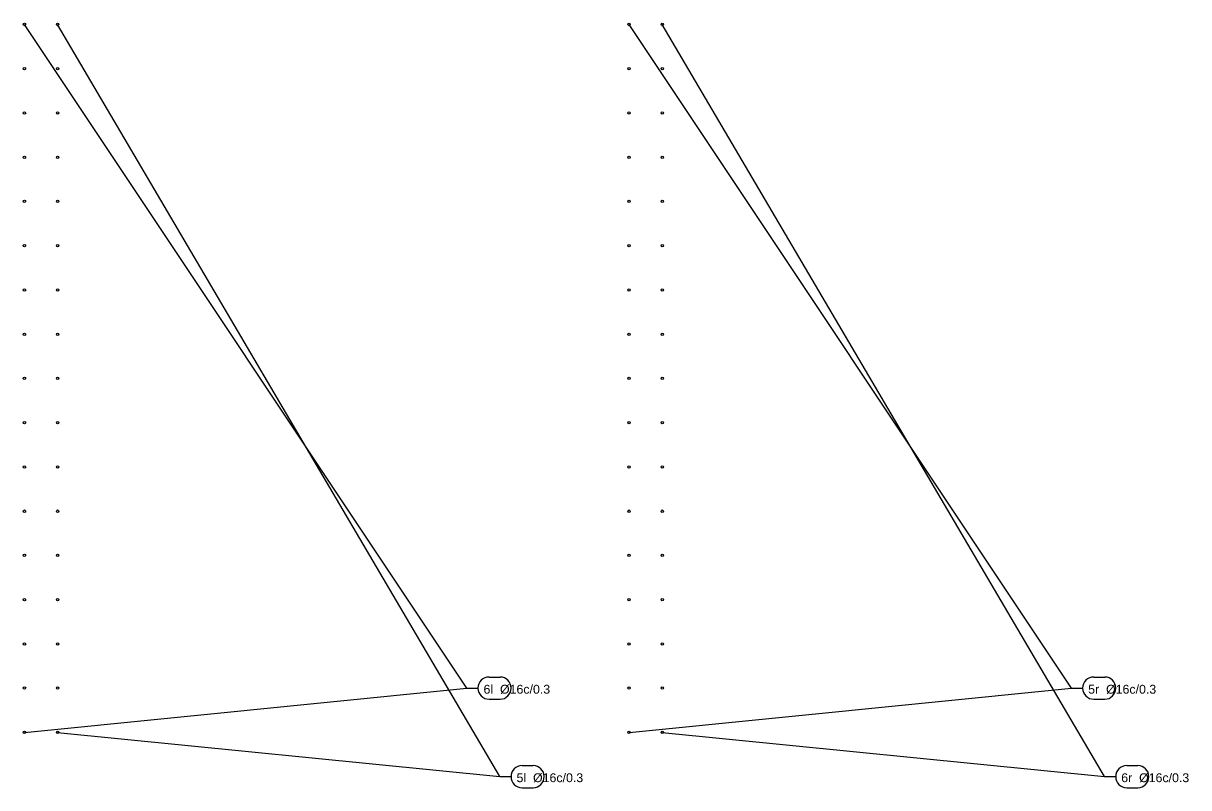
# Model space of a CAD drawing. Extents: x -1.3 to 10.1, y -0.4 to 24.9.
# Drawn here: x -0.27 to 7.63, y 19.73 to 24.91 of the extents above; entities that cross this region are included whole.
import ezdxf

# ---------------------------------------------------------------- set-up
doc = ezdxf.new("R2010")
doc.units = 0
doc.layers.get('0').update_dxf_attribs({"linetype": 'continuous'})
for name, color, linetype in [('color_0', 255, 'Continuous'), ('color_1', 254, 'Continuous'), ('color_2', 253, 'Continuous')]:
    doc.layers.add(name, color=color, linetype=linetype)
doc.styles.get("Standard").update_dxf_attribs({"font": 'ARIAL.TTF'})

# ---------------------------------------------------------------- blocks, each defined once
blk = doc.blocks.new('WIRE048')
at = {"color": 2}
for p, q in [((-0.038, 20.1), (2.962, 19.8)), ((2.962, 19.8), (3.037, 19.8))]:
    blk.add_line(p, q, dxfattribs=at)
blk = doc.blocks.new('SHAPE046')
at = {"color": 0}
for p, q in [((3.112, 19.875), (3.187, 19.875)), ((3.112, 19.725), (3.187, 19.725))]:
    blk.add_line(p, q, dxfattribs=at)
for centre, start, end in [((3.112, 19.8), 90, -90), ((3.187, 19.8), -90, 90)]:
    blk.add_arc(centre, 0.075, start, end, dxfattribs=at)
blk = doc.blocks.new('CIRCLE228')
at = {"color": 1}
blk.add_circle((-0.038, 20.1), 0.008, dxfattribs=at)
blk = doc.blocks.new('CIRCLE229')
at = {"color": 1}
blk.add_circle((-0.038, 20.4), 0.008, dxfattribs=at)
blk = doc.blocks.new('CIRCLE230')
at = {"color": 1}
blk.add_circle((-0.038, 20.7), 0.008, dxfattribs=at)
blk = doc.blocks.new('CIRCLE231')
at = {"color": 1}
blk.add_circle((-0.038, 21), 0.008, dxfattribs=at)
blk = doc.blocks.new('CIRCLE232')
at = {"color": 1}
blk.add_circle((-0.038, 21.3), 0.008, dxfattribs=at)
blk = doc.blocks.new('CIRCLE233')
at = {"color": 1}
blk.add_circle((-0.038, 21.6), 0.008, dxfattribs=at)
blk = doc.blocks.new('CIRCLE234')
at = {"color": 1}
blk.add_circle((-0.038, 21.9), 0.008, dxfattribs=at)
blk = doc.blocks.new('CIRCLE235')
at = {"color": 1}
blk.add_circle((-0.038, 22.2), 0.008, dxfattribs=at)
blk = doc.blocks.new('CIRCLE236')
at = {"color": 1}
blk.add_circle((-0.038, 22.5), 0.008, dxfattribs=at)
blk = doc.blocks.new('CIRCLE237')
at = {"color": 1}
blk.add_circle((-0.038, 22.8), 0.008, dxfattribs=at)
blk = doc.blocks.new('CIRCLE238')
at = {"color": 1}
blk.add_circle((-0.038, 23.1), 0.008, dxfattribs=at)
blk = doc.blocks.new('CIRCLE239')
at = {"color": 1}
blk.add_circle((-0.038, 23.4), 0.008, dxfattribs=at)
blk = doc.blocks.new('CIRCLE240')
at = {"color": 1}
blk.add_circle((-0.038, 23.7), 0.008, dxfattribs=at)
blk = doc.blocks.new('CIRCLE241')
at = {"color": 1}
blk.add_circle((-0.038, 24), 0.008, dxfattribs=at)
blk = doc.blocks.new('CIRCLE242')
at = {"color": 1}
blk.add_circle((-0.038, 24.3), 0.008, dxfattribs=at)
blk = doc.blocks.new('CIRCLE243')
at = {"color": 1}
blk.add_circle((-0.038, 24.6), 0.008, dxfattribs=at)
blk = doc.blocks.new('CIRCLE244')
at = {"color": 1}
blk.add_circle((-0.038, 24.9), 0.008, dxfattribs=at)
blk = doc.blocks.new('LINE048')
at = {"color": 2}
blk.add_line((2.962, 19.8), (-0.038, 24.9), dxfattribs=at)
blk = doc.blocks.new('WIRE051')
at = {"color": 2}
for p, q in [((-0.262, 20.1), (2.738, 20.4)), ((2.738, 20.4), (2.813, 20.4))]:
    blk.add_line(p, q, dxfattribs=at)
blk = doc.blocks.new('SHAPE049')
at = {"color": 0}
for p, q in [((2.888, 20.475), (2.963, 20.475)), ((2.888, 20.325), (2.963, 20.325))]:
    blk.add_line(p, q, dxfattribs=at)
for centre, start, end in [((2.888, 20.4), 90, -90), ((2.963, 20.4), -90, 90)]:
    blk.add_arc(centre, 0.075, start, end, dxfattribs=at)
blk = doc.blocks.new('CIRCLE245')
at = {"color": 1}
blk.add_circle((-0.262, 20.1), 0.008, dxfattribs=at)
blk = doc.blocks.new('CIRCLE246')
at = {"color": 1}
blk.add_circle((-0.262, 20.4), 0.008, dxfattribs=at)
blk = doc.blocks.new('CIRCLE247')
at = {"color": 1}
blk.add_circle((-0.262, 20.7), 0.008, dxfattribs=at)
blk = doc.blocks.new('CIRCLE248')
at = {"color": 1}
blk.add_circle((-0.262, 21), 0.008, dxfattribs=at)
blk = doc.blocks.new('CIRCLE249')
at = {"color": 1}
blk.add_circle((-0.262, 21.3), 0.008, dxfattribs=at)
blk = doc.blocks.new('CIRCLE250')
at = {"color": 1}
blk.add_circle((-0.262, 21.6), 0.008, dxfattribs=at)
blk = doc.blocks.new('CIRCLE251')
at = {"color": 1}
blk.add_circle((-0.262, 21.9), 0.008, dxfattribs=at)
blk = doc.blocks.new('CIRCLE252')
at = {"color": 1}
blk.add_circle((-0.262, 22.2), 0.008, dxfattribs=at)
blk = doc.blocks.new('CIRCLE253')
at = {"color": 1}
blk.add_circle((-0.262, 22.5), 0.008, dxfattribs=at)
blk = doc.blocks.new('CIRCLE254')
at = {"color": 1}
blk.add_circle((-0.262, 22.8), 0.008, dxfattribs=at)
blk = doc.blocks.new('CIRCLE255')
at = {"color": 1}
blk.add_circle((-0.262, 23.1), 0.008, dxfattribs=at)
blk = doc.blocks.new('CIRCLE256')
at = {"color": 1}
blk.add_circle((-0.262, 23.4), 0.008, dxfattribs=at)
blk = doc.blocks.new('CIRCLE257')
at = {"color": 1}
blk.add_circle((-0.262, 23.7), 0.008, dxfattribs=at)
blk = doc.blocks.new('CIRCLE258')
at = {"color": 1}
blk.add_circle((-0.262, 24), 0.008, dxfattribs=at)
blk = doc.blocks.new('CIRCLE259')
at = {"color": 1}
blk.add_circle((-0.262, 24.3), 0.008, dxfattribs=at)
blk = doc.blocks.new('CIRCLE260')
at = {"color": 1}
blk.add_circle((-0.262, 24.6), 0.008, dxfattribs=at)
blk = doc.blocks.new('CIRCLE261')
at = {"color": 1}
blk.add_circle((-0.262, 24.9), 0.008, dxfattribs=at)
blk = doc.blocks.new('LINE051')
at = {"color": 2}
blk.add_line((2.738, 20.4), (-0.262, 24.9), dxfattribs=at)
blk = doc.blocks.new('WIRE054')
at = {"color": 2}
for p, q in [((4.062, 20.1), (7.062, 19.8)), ((7.062, 19.8), (7.137, 19.8))]:
    blk.add_line(p, q, dxfattribs=at)
blk = doc.blocks.new('SHAPE052')
at = {"color": 0}
for p, q in [((7.212, 19.875), (7.287, 19.875)), ((7.212, 19.725), (7.287, 19.725))]:
    blk.add_line(p, q, dxfattribs=at)
for centre, start, end in [((7.212, 19.8), 90, -90), ((7.287, 19.8), -90, 90)]:
    blk.add_arc(centre, 0.075, start, end, dxfattribs=at)
blk = doc.blocks.new('CIRCLE262')
at = {"color": 1}
blk.add_circle((4.062, 20.1), 0.008, dxfattribs=at)
blk = doc.blocks.new('CIRCLE263')
at = {"color": 1}
blk.add_circle((4.062, 20.4), 0.008, dxfattribs=at)
blk = doc.blocks.new('CIRCLE264')
at = {"color": 1}
blk.add_circle((4.062, 20.7), 0.008, dxfattribs=at)
blk = doc.blocks.new('CIRCLE265')
at = {"color": 1}
blk.add_circle((4.062, 21), 0.008, dxfattribs=at)
blk = doc.blocks.new('CIRCLE266')
at = {"color": 1}
blk.add_circle((4.062, 21.3), 0.008, dxfattribs=at)
blk = doc.blocks.new('CIRCLE267')
at = {"color": 1}
blk.add_circle((4.062, 21.6), 0.008, dxfattribs=at)
blk = doc.blocks.new('CIRCLE268')
at = {"color": 1}
blk.add_circle((4.062, 21.9), 0.008, dxfattribs=at)
blk = doc.blocks.new('CIRCLE269')
at = {"color": 1}
blk.add_circle((4.062, 22.2), 0.008, dxfattribs=at)
blk = doc.blocks.new('CIRCLE270')
at = {"color": 1}
blk.add_circle((4.062, 22.5), 0.008, dxfattribs=at)
blk = doc.blocks.new('CIRCLE271')
at = {"color": 1}
blk.add_circle((4.062, 22.8), 0.008, dxfattribs=at)
blk = doc.blocks.new('CIRCLE272')
at = {"color": 1}
blk.add_circle((4.062, 23.1), 0.008, dxfattribs=at)
blk = doc.blocks.new('CIRCLE273')
at = {"color": 1}
blk.add_circle((4.062, 23.4), 0.008, dxfattribs=at)
blk = doc.blocks.new('CIRCLE274')
at = {"color": 1}
blk.add_circle((4.062, 23.7), 0.008, dxfattribs=at)
blk = doc.blocks.new('CIRCLE275')
at = {"color": 1}
blk.add_circle((4.062, 24), 0.008, dxfattribs=at)
blk = doc.blocks.new('CIRCLE276')
at = {"color": 1}
blk.add_circle((4.062, 24.3), 0.008, dxfattribs=at)
blk = doc.blocks.new('CIRCLE277')
at = {"color": 1}
blk.add_circle((4.062, 24.6), 0.008, dxfattribs=at)
blk = doc.blocks.new('CIRCLE278')
at = {"color": 1}
blk.add_circle((4.062, 24.9), 0.008, dxfattribs=at)
blk = doc.blocks.new('LINE054')
at = {"color": 2}
blk.add_line((7.062, 19.8), (4.062, 24.9), dxfattribs=at)
blk = doc.blocks.new('WIRE057')
at = {"color": 2}
for p, q in [((3.838, 20.1), (6.838, 20.4)), ((6.838, 20.4), (6.913, 20.4))]:
    blk.add_line(p, q, dxfattribs=at)
blk = doc.blocks.new('SHAPE055')
at = {"color": 0}
for p, q in [((6.988, 20.475), (7.063, 20.475)), ((6.988, 20.325), (7.063, 20.325))]:
    blk.add_line(p, q, dxfattribs=at)
for centre, start, end in [((6.988, 20.4), 90, -90), ((7.063, 20.4), -90, 90)]:
    blk.add_arc(centre, 0.075, start, end, dxfattribs=at)
blk = doc.blocks.new('CIRCLE279')
at = {"color": 1}
blk.add_circle((3.838, 20.1), 0.008, dxfattribs=at)
blk = doc.blocks.new('CIRCLE280')
at = {"color": 1}
blk.add_circle((3.838, 20.4), 0.008, dxfattribs=at)
blk = doc.blocks.new('CIRCLE281')
at = {"color": 1}
blk.add_circle((3.838, 20.7), 0.008, dxfattribs=at)
blk = doc.blocks.new('CIRCLE282')
at = {"color": 1}
blk.add_circle((3.838, 21), 0.008, dxfattribs=at)
blk = doc.blocks.new('CIRCLE283')
at = {"color": 1}
blk.add_circle((3.838, 21.3), 0.008, dxfattribs=at)
blk = doc.blocks.new('CIRCLE284')
at = {"color": 1}
blk.add_circle((3.838, 21.6), 0.008, dxfattribs=at)
blk = doc.blocks.new('CIRCLE285')
at = {"color": 1}
blk.add_circle((3.838, 21.9), 0.008, dxfattribs=at)
blk = doc.blocks.new('CIRCLE286')
at = {"color": 1}
blk.add_circle((3.838, 22.2), 0.008, dxfattribs=at)
blk = doc.blocks.new('CIRCLE287')
at = {"color": 1}
blk.add_circle((3.838, 22.5), 0.008, dxfattribs=at)
blk = doc.blocks.new('CIRCLE288')
at = {"color": 1}
blk.add_circle((3.838, 22.8), 0.008, dxfattribs=at)
blk = doc.blocks.new('CIRCLE289')
at = {"color": 1}
blk.add_circle((3.838, 23.1), 0.008, dxfattribs=at)
blk = doc.blocks.new('CIRCLE290')
at = {"color": 1}
blk.add_circle((3.838, 23.4), 0.008, dxfattribs=at)
blk = doc.blocks.new('CIRCLE291')
at = {"color": 1}
blk.add_circle((3.838, 23.7), 0.008, dxfattribs=at)
blk = doc.blocks.new('CIRCLE292')
at = {"color": 1}
blk.add_circle((3.838, 24), 0.008, dxfattribs=at)
blk = doc.blocks.new('CIRCLE293')
at = {"color": 1}
blk.add_circle((3.838, 24.3), 0.008, dxfattribs=at)
blk = doc.blocks.new('CIRCLE294')
at = {"color": 1}
blk.add_circle((3.838, 24.6), 0.008, dxfattribs=at)
blk = doc.blocks.new('CIRCLE295')
at = {"color": 1}
blk.add_circle((3.838, 24.9), 0.008, dxfattribs=at)
blk = doc.blocks.new('LINE057')
at = {"color": 2}
blk.add_line((6.838, 20.4), (3.838, 24.9), dxfattribs=at)

msp = doc.modelspace()

# ---------------------------------------------------------------- block references
at = {"layer": 'color_0', "color": 0}
for name in ['SHAPE049', 'SHAPE055', 'SHAPE046', 'SHAPE052']:
    msp.add_blockref(name, (0, 0), dxfattribs=at)
at = {"layer": 'color_1', "color": 1}
for name in ['CIRCLE261', 'CIRCLE244', 'CIRCLE295', 'CIRCLE278', 'CIRCLE260', 'CIRCLE243', 'CIRCLE294', 'CIRCLE277', 'CIRCLE259', 'CIRCLE242', 'CIRCLE293', 'CIRCLE276', 'CIRCLE258', 'CIRCLE241', 'CIRCLE292', 'CIRCLE275', 'CIRCLE257', 'CIRCLE240', 'CIRCLE291', 'CIRCLE274', 'CIRCLE256', 'CIRCLE239', 'CIRCLE290', 'CIRCLE273', 'CIRCLE255', 'CIRCLE238', 'CIRCLE289', 'CIRCLE272', 'CIRCLE254', 'CIRCLE237', 'CIRCLE288', 'CIRCLE271', 'CIRCLE253', 'CIRCLE236', 'CIRCLE287', 'CIRCLE270', 'CIRCLE252', 'CIRCLE235', 'CIRCLE286', 'CIRCLE269', 'CIRCLE251', 'CIRCLE234', 'CIRCLE285', 'CIRCLE268', 'CIRCLE250', 'CIRCLE233', 'CIRCLE284', 'CIRCLE267', 'CIRCLE249', 'CIRCLE232', 'CIRCLE283', 'CIRCLE266', 'CIRCLE248', 'CIRCLE231', 'CIRCLE282', 'CIRCLE265', 'CIRCLE247', 'CIRCLE230', 'CIRCLE281', 'CIRCLE264', 'CIRCLE246', 'CIRCLE229', 'CIRCLE280', 'CIRCLE263', 'CIRCLE245', 'CIRCLE228', 'CIRCLE279', 'CIRCLE262']:
    msp.add_blockref(name, (0, 0), dxfattribs=at)
at = {"layer": 'color_2', "color": 2}
for name in ['LINE051', 'LINE048', 'LINE057', 'LINE054', 'WIRE051', 'WIRE057', 'WIRE048', 'WIRE054']:
    msp.add_blockref(name, (0, 0), dxfattribs=at)

# ---------------------------------------------------------------- texts
at = {"layer": 'color_0', "color": 0}
for s, p in [('6l  %%C16c/0.3', (2.8505, 20.3625)), ('5r  %%C16c/0.3', (6.9505, 20.3625)), ('5l  %%C16c/0.3', (3.0745, 19.7625)), ('6r  %%C16c/0.3', (7.1745, 19.7625))]:
    msp.add_text(s, height=0.06, dxfattribs=at).set_placement(p)

doc.saveas('drawing.dxf')
